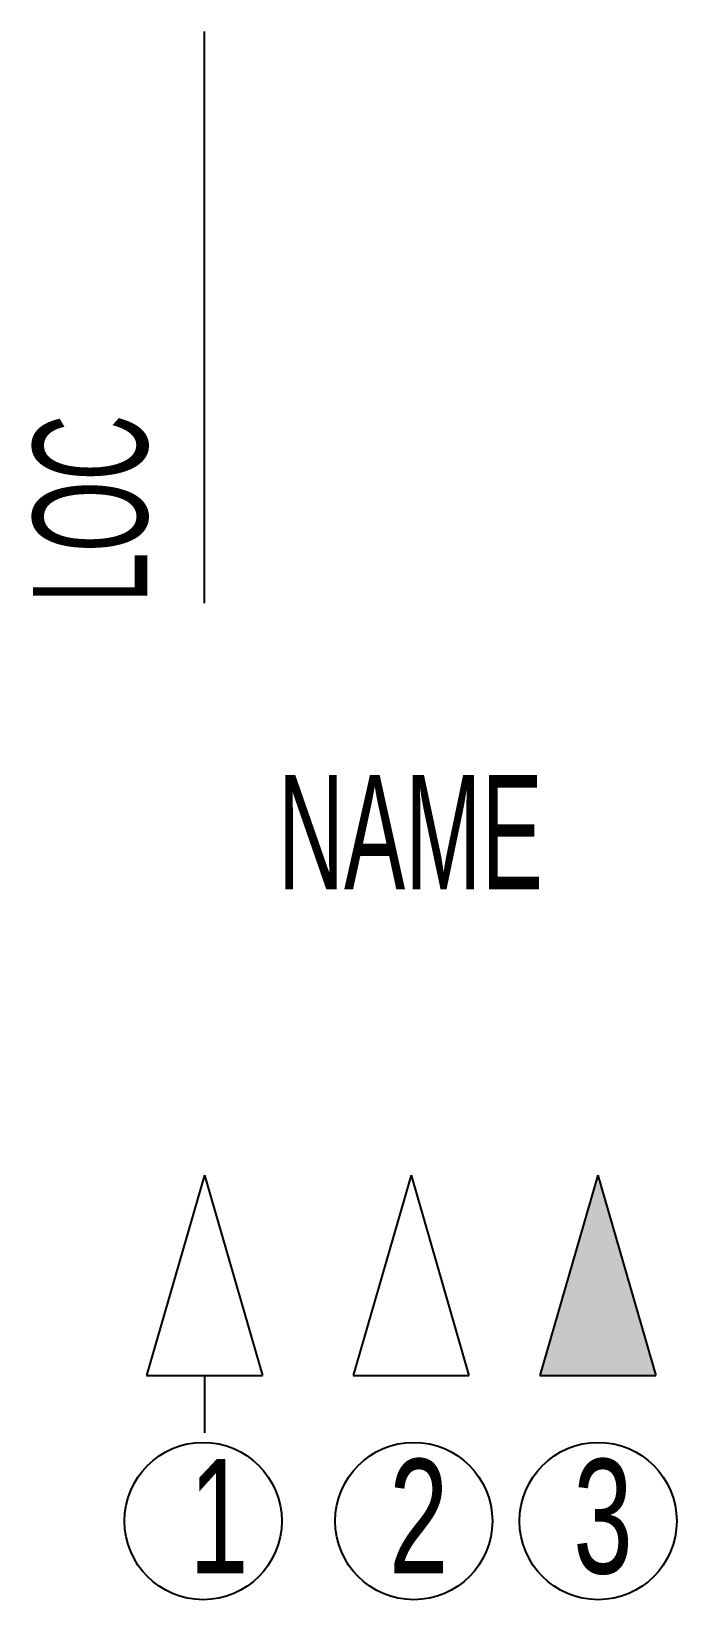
# Model space of a CAD drawing. Header units: inches. Extents: x -3 to 8.3, y -7.4 to 20.
import ezdxf
from ezdxf.enums import TextEntityAlignment as Align

# ---------------------------------------------------------------- set-up
doc = ezdxf.new("R2010")
doc.units = ezdxf.units.IN
doc.header["$MEASUREMENT"] = 0

msp = doc.modelspace()

# ---------------------------------------------------------------- hatches: boundary and pattern name
msp.add_hatch(color=256).paths.add_polyline_path([(5.868, -3.5), (7.895, -3.5), (6.882, 0)])

# ---------------------------------------------------------------- linework, layer by layer
for p, q in [((0, 10), (0, 20)), ((0, 0), (1.013, -3.5)), ((3.614, 0), (4.627, -3.5)), ((6.882, 0), (7.895, -3.5)), ((0, -3.5), (0, -4.5))]:
    msp.add_line(p, q)
for points in [[(0, 0), (-1.013, -3.5)], [(3.614, 0), (2.601, -3.5)], [(6.882, 0), (5.868, -3.5)], [(-1.013, -3.5), (1.013, -3.5)], [(2.601, -3.5), (4.627, -3.5)], [(5.868, -3.5), (7.895, -3.5)]]:
    msp.add_lwpolyline(points)
for centre in [(-0.024, -6.045), (3.661, -6.045), (6.886, -6.045)]:
    msp.add_circle(centre, 1.375)

# ---------------------------------------------------------------- texts
at = {"width": 0.7}
for s, p in [('2', (3.227, -6.962)), ('3', (6.451, -6.962)), ('1', (-0.271, -6.962))]:
    msp.add_text(s, height=2, dxfattribs=at).set_placement(p)
at = {"width": 0.6}
msp.add_attdef('LOC', (-1, 10), 'LOC', height=2, rotation=90, dxfattribs=at)
msp.add_attdef('NAME', text='NAME', height=2, dxfattribs=at).set_placement((3.6, 6), align=Align.MIDDLE_CENTER)

doc.saveas('drawing.dxf')
